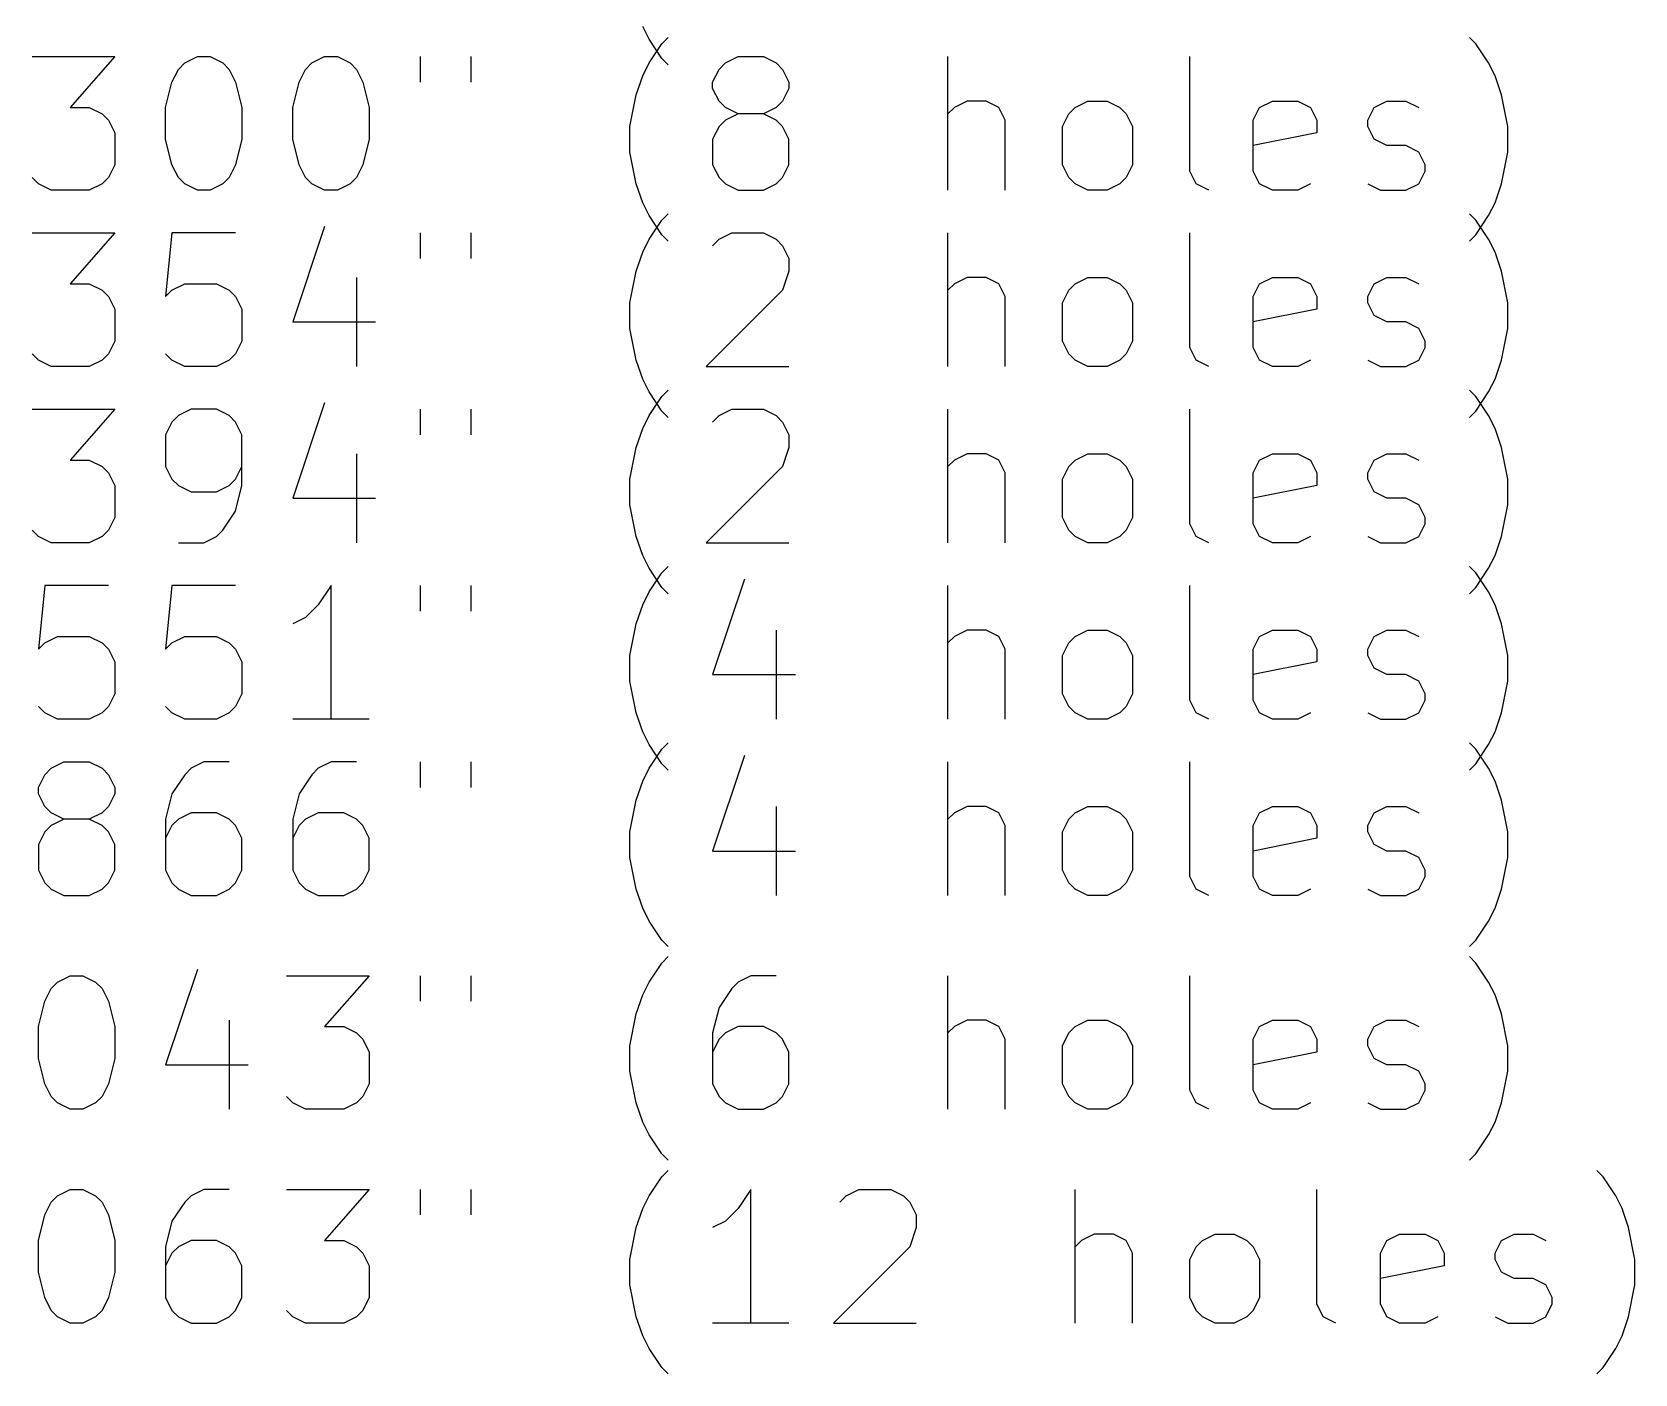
# Model space of a CAD drawing. Extents: x -31 to 357, y -149 to 35.
# Drawn here: x -2.38 to 21.62, y -148.95 to -128.86 of the extents above; entities that cross this region are included whole.
import ezdxf

# ---------------------------------------------------------------- set-up
doc = ezdxf.new("R2010")
doc.units = 0
doc.layers.add('BLACK', color=7, linetype='CONTINUOUS')

msp = doc.modelspace()

# ---------------------------------------------------------------- linework, layer by layer
at = {"layer": 'BLACK', "linetype": 'CONTINUOUS'}
for p, q in [((6.85833, -128.966), (6.76309, -128.776)), ((7.04881, -129.252), (6.85833, -128.966)), ((6.85833, -129.32), (7.04881, -129.035)), ((7.04881, -129.035), (7.14405, -128.939)), ((19.2393, -129.035), (19.144, -128.939)), ((19.4298, -129.32), (19.2393, -129.035)), ((-2.37976, -129.225), (-1.14167, -129.225)), ((-1.14167, -129.225), (-1.80833, -129.987)), ((-0.18929, -129.416), (-0.09405, -129.32)), ((-0.09405, -129.32), (0.09643, -129.225)), ((0.09643, -129.225), (0.2869, -129.225)), ((0.2869, -129.225), (0.47738, -129.32)), ((0.47738, -129.32), (0.57262, -129.416)), ((1.71548, -129.416), (1.81071, -129.32)), ((1.81071, -129.32), (2.00119, -129.225)), ((2.00119, -129.225), (2.19167, -129.225)), ((2.19167, -129.225), (2.38214, -129.32)), ((2.38214, -129.32), (2.47738, -129.416)), ((3.42976, -129.225), (3.42976, -129.606)), ((4.19167, -129.225), (4.19167, -129.606)), ((6.76309, -129.511), (6.85833, -129.32)), ((7.14405, -129.347), (7.04881, -129.252)), ((7.90595, -129.416), (8.00119, -129.32)), ((8.00119, -129.32), (8.19167, -129.225)), ((8.19167, -129.225), (8.57262, -129.225)), ((8.57262, -129.225), (8.76309, -129.32)), ((8.76309, -129.32), (8.85833, -129.416)), ((11.3345, -131.225), (11.3345, -129.225)), ((14.9536, -130.939), (14.9536, -129.225)), ((19.525, -129.511), (19.4298, -129.32)), ((-0.28452, -129.606), (-0.18929, -129.416)), ((0.57262, -129.416), (0.66786, -129.606)), ((1.62024, -129.606), (1.71548, -129.416)), ((2.47738, -129.416), (2.57262, -129.606)), ((6.66786, -129.797), (6.76309, -129.511)), ((7.81071, -129.606), (7.90595, -129.416)), ((8.85833, -129.416), (8.95357, -129.606)), ((19.6202, -129.797), (19.525, -129.511)), ((-0.37976, -129.987), (-0.28452, -129.606)), ((0.66786, -129.606), (0.76309, -129.987)), ((1.525, -129.987), (1.62024, -129.606)), ((2.57262, -129.606), (2.66786, -129.987)), ((6.57262, -130.273), (6.66786, -129.797)), ((7.81071, -129.701), (7.81071, -129.606)), ((7.90595, -129.892), (7.81071, -129.701)), ((8.95357, -129.701), (8.85833, -129.892)), ((8.95357, -129.606), (8.95357, -129.701)), ((19.7155, -130.273), (19.6202, -129.797)), ((-1.80833, -129.987), (-1.52262, -129.987)), ((-1.52262, -129.987), (-1.33214, -130.082)), ((-0.37976, -130.463), (-0.37976, -129.987)), ((0.76309, -129.987), (0.76309, -130.463)), ((1.525, -130.463), (1.525, -129.987)), ((2.66786, -129.987), (2.66786, -130.463)), ((8.00119, -129.987), (7.90595, -129.892)), ((8.19167, -130.082), (8.00119, -129.987)), ((8.76309, -129.987), (8.57262, -130.082)), ((8.85833, -129.892), (8.76309, -129.987)), ((11.4298, -129.987), (11.3345, -130.082)), ((11.6202, -129.892), (11.4298, -129.987)), ((11.906, -129.892), (11.6202, -129.892)), ((12.0964, -129.987), (11.906, -129.892)), ((12.1917, -130.177), (12.0964, -129.987)), ((13.144, -130.082), (13.2393, -129.987)), ((13.2393, -129.987), (13.4298, -129.892)), ((13.4298, -129.892), (13.7155, -129.892)), ((13.7155, -129.892), (13.906, -129.987)), ((13.906, -129.987), (14.0012, -130.082)), ((15.906, -130.177), (16.0012, -129.987)), ((16.0012, -129.987), (16.1917, -129.892)), ((16.1917, -129.892), (16.5726, -129.892)), ((16.5726, -129.892), (16.7631, -129.987)), ((16.7631, -129.987), (16.8583, -130.177)), ((17.6202, -130.177), (17.7155, -129.987)), ((17.7155, -129.987), (17.906, -129.892)), ((17.906, -129.892), (18.1917, -129.892)), ((18.1917, -129.892), (18.3821, -129.987)), ((-1.33214, -130.082), (-1.2369, -130.177)), ((-1.2369, -130.177), (-1.14167, -130.368)), ((6.57262, -130.654), (6.57262, -130.273)), ((7.90595, -130.273), (7.81071, -130.463)), ((8.00119, -130.177), (7.90595, -130.273)), ((8.19167, -130.082), (8.00119, -130.177)), ((8.57262, -130.082), (8.19167, -130.082)), ((8.76309, -130.177), (8.57262, -130.082)), ((8.85833, -130.273), (8.76309, -130.177)), ((8.95357, -130.463), (8.85833, -130.273)), ((12.1917, -131.225), (12.1917, -130.177)), ((13.0488, -130.273), (13.144, -130.082)), ((13.0488, -130.844), (13.0488, -130.273)), ((14.0012, -130.082), (14.0964, -130.273)), ((14.0964, -130.273), (14.0964, -130.844)), ((15.906, -130.939), (15.906, -130.177)), ((16.8583, -130.177), (16.8583, -130.368)), ((17.6202, -130.273), (17.6202, -130.177)), ((17.7155, -130.463), (17.6202, -130.273)), ((19.7155, -130.654), (19.7155, -130.273)), ((-1.14167, -130.368), (-1.14167, -130.844)), ((-0.28452, -130.844), (-0.37976, -130.463)), ((0.76309, -130.463), (0.66786, -130.844)), ((1.62024, -130.844), (1.525, -130.463)), ((2.66786, -130.463), (2.57262, -130.844)), ((7.81071, -130.463), (7.81071, -130.844)), ((8.95357, -130.844), (8.95357, -130.463)), ((16.8583, -130.368), (15.906, -130.558)), ((17.906, -130.558), (17.7155, -130.463)), ((18.1917, -130.558), (17.906, -130.558)), ((18.3821, -130.654), (18.1917, -130.558)), ((6.66786, -131.13), (6.57262, -130.654)), ((18.4774, -130.844), (18.3821, -130.654)), ((19.6202, -131.13), (19.7155, -130.654)), ((-2.28452, -131.13), (-2.37976, -131.035)), ((-1.2369, -131.035), (-1.33214, -131.13)), ((-1.14167, -130.844), (-1.2369, -131.035)), ((-0.18929, -131.035), (-0.28452, -130.844)), ((-0.09405, -131.13), (-0.18929, -131.035)), ((0.57262, -131.035), (0.47738, -131.13)), ((0.66786, -130.844), (0.57262, -131.035)), ((1.71548, -131.035), (1.62024, -130.844)), ((1.81071, -131.13), (1.71548, -131.035)), ((2.47738, -131.035), (2.38214, -131.13)), ((2.57262, -130.844), (2.47738, -131.035)), ((7.81071, -130.844), (7.90595, -131.035)), ((7.90595, -131.035), (8.00119, -131.13)), ((8.76309, -131.13), (8.85833, -131.035)), ((8.85833, -131.035), (8.95357, -130.844)), ((13.144, -131.035), (13.0488, -130.844)), ((13.2393, -131.13), (13.144, -131.035)), ((14.0012, -131.035), (13.906, -131.13)), ((14.0964, -130.844), (14.0012, -131.035)), ((15.0488, -131.13), (14.9536, -130.939)), ((16.0012, -131.13), (15.906, -130.939)), ((18.3821, -131.13), (18.4774, -130.939)), ((18.4774, -130.939), (18.4774, -130.844)), ((-2.09405, -131.225), (-2.28452, -131.13)), ((-1.52262, -131.225), (-2.09405, -131.225)), ((-1.33214, -131.13), (-1.52262, -131.225)), ((0.09643, -131.225), (-0.09405, -131.13)), ((0.2869, -131.225), (0.09643, -131.225)), ((0.47738, -131.13), (0.2869, -131.225)), ((2.00119, -131.225), (1.81071, -131.13)), ((2.19167, -131.225), (2.00119, -131.225)), ((2.38214, -131.13), (2.19167, -131.225)), ((6.76309, -131.416), (6.66786, -131.13)), ((8.00119, -131.13), (8.19167, -131.225)), ((8.19167, -131.225), (8.57262, -131.225)), ((8.57262, -131.225), (8.76309, -131.13)), ((13.4298, -131.225), (13.2393, -131.13)), ((13.7155, -131.225), (13.4298, -131.225)), ((13.906, -131.13), (13.7155, -131.225)), ((15.2393, -131.225), (15.0488, -131.13)), ((16.1917, -131.225), (16.0012, -131.13)), ((16.5726, -131.225), (16.1917, -131.225)), ((16.7631, -131.13), (16.5726, -131.225)), ((17.6202, -131.13), (17.8107, -131.225)), ((17.8107, -131.225), (18.1917, -131.225)), ((18.1917, -131.225), (18.3821, -131.13)), ((19.525, -131.416), (19.6202, -131.13)), ((6.85833, -131.606), (6.76309, -131.416)), ((19.4298, -131.606), (19.525, -131.416)), ((7.04881, -131.892), (6.85833, -131.606)), ((6.85833, -131.96), (7.04881, -131.675)), ((7.04881, -131.675), (7.14405, -131.579)), ((19.2393, -131.675), (19.144, -131.579)), ((19.2393, -131.892), (19.4298, -131.606)), ((19.4298, -131.96), (19.2393, -131.675)), ((-2.37976, -131.865), (-1.14167, -131.865)), ((-1.14167, -131.865), (-1.80833, -132.627)), ((-0.28452, -131.865), (-0.37976, -132.817)), ((0.66786, -131.865), (-0.28452, -131.865)), ((2.00119, -131.77), (1.525, -133.198)), ((3.42976, -131.865), (3.42976, -132.246)), ((4.19167, -131.865), (4.19167, -132.246)), ((6.76309, -132.151), (6.85833, -131.96)), ((7.14405, -131.987), (7.04881, -131.892)), ((7.81071, -132.056), (7.90595, -131.96)), ((7.90595, -131.96), (8.09643, -131.865)), ((8.09643, -131.865), (8.57262, -131.865)), ((8.57262, -131.865), (8.76309, -131.96)), ((8.76309, -131.96), (8.85833, -132.056)), ((11.3345, -133.865), (11.3345, -131.865)), ((14.9536, -133.579), (14.9536, -131.865)), ((19.144, -131.987), (19.2393, -131.892)), ((19.525, -132.151), (19.4298, -131.96)), ((6.66786, -132.437), (6.76309, -132.151)), ((8.85833, -132.056), (8.95357, -132.246)), ((19.6202, -132.437), (19.525, -132.151)), ((6.57262, -132.913), (6.66786, -132.437)), ((8.95357, -132.437), (8.85833, -132.722)), ((8.95357, -132.246), (8.95357, -132.437)), ((19.7155, -132.913), (19.6202, -132.437)), ((-1.80833, -132.627), (-1.52262, -132.627)), ((-1.52262, -132.627), (-1.33214, -132.722)), ((-0.28452, -132.722), (-0.09405, -132.627)), ((-0.09405, -132.627), (0.38214, -132.627)), ((0.38214, -132.627), (0.57262, -132.722)), ((2.47738, -132.532), (2.47738, -133.865)), ((11.4298, -132.627), (11.3345, -132.722)), ((11.6202, -132.532), (11.4298, -132.627)), ((11.906, -132.532), (11.6202, -132.532)), ((12.0964, -132.627), (11.906, -132.532)), ((12.1917, -132.817), (12.0964, -132.627)), ((13.144, -132.722), (13.2393, -132.627)), ((13.2393, -132.627), (13.4298, -132.532)), ((13.4298, -132.532), (13.7155, -132.532)), ((13.7155, -132.532), (13.906, -132.627)), ((13.906, -132.627), (14.0012, -132.722)), ((15.906, -132.817), (16.0012, -132.627)), ((16.0012, -132.627), (16.1917, -132.532)), ((16.1917, -132.532), (16.5726, -132.532)), ((16.5726, -132.532), (16.7631, -132.627)), ((16.7631, -132.627), (16.8583, -132.817)), ((17.6202, -132.817), (17.7155, -132.627)), ((17.7155, -132.627), (17.906, -132.532)), ((17.906, -132.532), (18.1917, -132.532)), ((18.1917, -132.532), (18.3821, -132.627)), ((-1.33214, -132.722), (-1.2369, -132.817)), ((-1.2369, -132.817), (-1.14167, -133.008)), ((-0.37976, -132.817), (-0.28452, -132.722)), ((0.57262, -132.722), (0.66786, -132.817)), ((0.66786, -132.817), (0.76309, -133.008)), ((6.57262, -133.294), (6.57262, -132.913)), ((8.85833, -132.722), (7.71548, -133.865)), ((12.1917, -133.865), (12.1917, -132.817)), ((13.0488, -132.913), (13.144, -132.722)), ((13.0488, -133.484), (13.0488, -132.913)), ((14.0012, -132.722), (14.0964, -132.913)), ((14.0964, -132.913), (14.0964, -133.484)), ((15.906, -133.579), (15.906, -132.817)), ((16.8583, -132.817), (16.8583, -133.008)), ((17.6202, -132.913), (17.6202, -132.817)), ((17.7155, -133.103), (17.6202, -132.913)), ((19.7155, -133.294), (19.7155, -132.913)), ((-1.14167, -133.008), (-1.14167, -133.484)), ((0.76309, -133.008), (0.76309, -133.484)), ((1.525, -133.198), (2.76309, -133.198)), ((16.8583, -133.008), (15.906, -133.198)), ((17.906, -133.198), (17.7155, -133.103)), ((18.1917, -133.198), (17.906, -133.198)), ((18.3821, -133.294), (18.1917, -133.198)), ((6.66786, -133.77), (6.57262, -133.294)), ((18.4774, -133.484), (18.3821, -133.294)), ((19.6202, -133.77), (19.7155, -133.294)), ((-2.28452, -133.77), (-2.37976, -133.675)), ((-1.2369, -133.675), (-1.33214, -133.77)), ((-1.14167, -133.484), (-1.2369, -133.675)), ((-0.28452, -133.77), (-0.37976, -133.675)), ((0.66786, -133.675), (0.57262, -133.77)), ((0.76309, -133.484), (0.66786, -133.675)), ((13.144, -133.675), (13.0488, -133.484)), ((13.2393, -133.77), (13.144, -133.675)), ((14.0012, -133.675), (13.906, -133.77)), ((14.0964, -133.484), (14.0012, -133.675)), ((15.0488, -133.77), (14.9536, -133.579)), ((16.0012, -133.77), (15.906, -133.579)), ((18.3821, -133.77), (18.4774, -133.579)), ((18.4774, -133.579), (18.4774, -133.484)), ((-2.09405, -133.865), (-2.28452, -133.77)), ((-1.52262, -133.865), (-2.09405, -133.865)), ((-1.33214, -133.77), (-1.52262, -133.865)), ((-0.09405, -133.865), (-0.28452, -133.77)), ((0.38214, -133.865), (-0.09405, -133.865)), ((0.57262, -133.77), (0.38214, -133.865)), ((6.76309, -134.056), (6.66786, -133.77)), ((7.71548, -133.865), (8.95357, -133.865)), ((13.4298, -133.865), (13.2393, -133.77)), ((13.7155, -133.865), (13.4298, -133.865)), ((13.906, -133.77), (13.7155, -133.865)), ((15.2393, -133.865), (15.0488, -133.77)), ((16.1917, -133.865), (16.0012, -133.77)), ((16.5726, -133.865), (16.1917, -133.865)), ((16.7631, -133.77), (16.5726, -133.865)), ((17.6202, -133.77), (17.8107, -133.865)), ((17.8107, -133.865), (18.1917, -133.865)), ((18.1917, -133.865), (18.3821, -133.77)), ((19.525, -134.056), (19.6202, -133.77)), ((6.85833, -134.246), (6.76309, -134.056)), ((19.4298, -134.246), (19.525, -134.056)), ((7.04881, -134.532), (6.85833, -134.246)), ((6.85833, -134.6), (7.04881, -134.315)), ((7.04881, -134.315), (7.14405, -134.219)), ((19.2393, -134.315), (19.144, -134.219)), ((19.2393, -134.532), (19.4298, -134.246)), ((19.4298, -134.6), (19.2393, -134.315)), ((-2.37976, -134.505), (-1.14167, -134.505)), ((-1.14167, -134.505), (-1.80833, -135.267)), ((-0.18929, -134.6), (-0.28452, -134.696)), ((0.00119, -134.505), (-0.18929, -134.6)), ((0.38214, -134.505), (0.00119, -134.505)), ((0.57262, -134.6), (0.38214, -134.505)), ((0.66786, -134.696), (0.57262, -134.6)), ((2.00119, -134.41), (1.525, -135.838)), ((3.42976, -134.505), (3.42976, -134.886)), ((4.19167, -134.505), (4.19167, -134.886)), ((6.76309, -134.791), (6.85833, -134.6)), ((7.14405, -134.627), (7.04881, -134.532)), ((7.81071, -134.696), (7.90595, -134.6)), ((7.90595, -134.6), (8.09643, -134.505)), ((8.09643, -134.505), (8.57262, -134.505)), ((8.57262, -134.505), (8.76309, -134.6)), ((8.76309, -134.6), (8.85833, -134.696)), ((11.3345, -136.505), (11.3345, -134.505)), ((14.9536, -136.219), (14.9536, -134.505)), ((19.144, -134.627), (19.2393, -134.532)), ((19.525, -134.791), (19.4298, -134.6)), ((-0.28452, -134.696), (-0.37976, -134.886)), ((0.76309, -134.886), (0.66786, -134.696)), ((6.66786, -135.077), (6.76309, -134.791)), ((8.85833, -134.696), (8.95357, -134.886)), ((19.6202, -135.077), (19.525, -134.791)), ((-0.37976, -134.886), (-0.37976, -135.362)), ((0.76309, -135.648), (0.76309, -134.886)), ((6.57262, -135.553), (6.66786, -135.077)), ((8.95357, -135.077), (8.85833, -135.362)), ((8.95357, -134.886), (8.95357, -135.077)), ((19.7155, -135.553), (19.6202, -135.077)), ((-1.80833, -135.267), (-1.52262, -135.267)), ((-1.52262, -135.267), (-1.33214, -135.362)), ((2.47738, -135.172), (2.47738, -136.505)), ((11.4298, -135.267), (11.3345, -135.362)), ((11.6202, -135.172), (11.4298, -135.267)), ((11.906, -135.172), (11.6202, -135.172)), ((12.0964, -135.267), (11.906, -135.172)), ((12.1917, -135.457), (12.0964, -135.267)), ((13.144, -135.362), (13.2393, -135.267)), ((13.2393, -135.267), (13.4298, -135.172)), ((13.4298, -135.172), (13.7155, -135.172)), ((13.7155, -135.172), (13.906, -135.267)), ((13.906, -135.267), (14.0012, -135.362)), ((15.906, -135.457), (16.0012, -135.267)), ((16.0012, -135.267), (16.1917, -135.172)), ((16.1917, -135.172), (16.5726, -135.172)), ((16.5726, -135.172), (16.7631, -135.267)), ((16.7631, -135.267), (16.8583, -135.457)), ((17.6202, -135.457), (17.7155, -135.267)), ((17.7155, -135.267), (17.906, -135.172)), ((17.906, -135.172), (18.1917, -135.172)), ((18.1917, -135.172), (18.3821, -135.267)), ((-1.33214, -135.362), (-1.2369, -135.457)), ((-1.2369, -135.457), (-1.14167, -135.648)), ((-0.37976, -135.362), (-0.28452, -135.553)), ((-0.28452, -135.553), (-0.18929, -135.648)), ((0.57262, -135.648), (0.66786, -135.553)), ((0.66786, -135.553), (0.76309, -135.362)), ((6.57262, -135.934), (6.57262, -135.553)), ((8.85833, -135.362), (7.71548, -136.505)), ((12.1917, -136.505), (12.1917, -135.457)), ((13.0488, -135.553), (13.144, -135.362)), ((13.0488, -136.124), (13.0488, -135.553)), ((14.0012, -135.362), (14.0964, -135.553)), ((14.0964, -135.553), (14.0964, -136.124)), ((15.906, -136.219), (15.906, -135.457)), ((16.8583, -135.457), (16.8583, -135.648)), ((17.6202, -135.553), (17.6202, -135.457)), ((17.7155, -135.743), (17.6202, -135.553)), ((19.7155, -135.934), (19.7155, -135.553)), ((-1.14167, -135.648), (-1.14167, -136.124)), ((-0.18929, -135.648), (0.00119, -135.743)), ((0.00119, -135.743), (0.38214, -135.743)), ((0.38214, -135.743), (0.57262, -135.648)), ((0.66786, -136.029), (0.76309, -135.648)), ((1.525, -135.838), (2.76309, -135.838)), ((16.8583, -135.648), (15.906, -135.838)), ((17.906, -135.838), (17.7155, -135.743)), ((18.1917, -135.838), (17.906, -135.838)), ((18.3821, -135.934), (18.1917, -135.838)), ((0.47738, -136.315), (0.66786, -136.029)), ((6.66786, -136.41), (6.57262, -135.934)), ((18.4774, -136.124), (18.3821, -135.934)), ((19.6202, -136.41), (19.7155, -135.934)), ((-2.28452, -136.41), (-2.37976, -136.315)), ((-1.2369, -136.315), (-1.33214, -136.41)), ((-1.14167, -136.124), (-1.2369, -136.315)), ((0.38214, -136.41), (0.47738, -136.315)), ((13.144, -136.315), (13.0488, -136.124)), ((13.2393, -136.41), (13.144, -136.315)), ((14.0012, -136.315), (13.906, -136.41)), ((14.0964, -136.124), (14.0012, -136.315)), ((15.0488, -136.41), (14.9536, -136.219)), ((16.0012, -136.41), (15.906, -136.219)), ((18.3821, -136.41), (18.4774, -136.219)), ((18.4774, -136.219), (18.4774, -136.124)), ((-2.09405, -136.505), (-2.28452, -136.41)), ((-1.52262, -136.505), (-2.09405, -136.505)), ((-1.33214, -136.41), (-1.52262, -136.505)), ((-0.18929, -136.505), (0.19167, -136.505)), ((0.19167, -136.505), (0.38214, -136.41)), ((6.76309, -136.696), (6.66786, -136.41)), ((7.71548, -136.505), (8.95357, -136.505)), ((13.4298, -136.505), (13.2393, -136.41)), ((13.7155, -136.505), (13.4298, -136.505)), ((13.906, -136.41), (13.7155, -136.505)), ((15.2393, -136.505), (15.0488, -136.41)), ((16.1917, -136.505), (16.0012, -136.41)), ((16.5726, -136.505), (16.1917, -136.505)), ((16.7631, -136.41), (16.5726, -136.505)), ((17.6202, -136.41), (17.8107, -136.505)), ((17.8107, -136.505), (18.1917, -136.505)), ((18.1917, -136.505), (18.3821, -136.41)), ((19.525, -136.696), (19.6202, -136.41)), ((6.85833, -136.886), (6.76309, -136.696)), ((19.4298, -136.886), (19.525, -136.696)), ((7.04881, -137.172), (6.85833, -136.886)), ((6.85833, -137.24), (7.04881, -136.955)), ((7.04881, -136.955), (7.14405, -136.859)), ((19.2393, -136.955), (19.144, -136.859)), ((19.2393, -137.172), (19.4298, -136.886)), ((19.4298, -137.24), (19.2393, -136.955)), ((-2.18928, -137.145), (-2.28452, -138.097)), ((-1.2369, -137.145), (-2.18928, -137.145)), ((-0.28452, -137.145), (-0.37976, -138.097)), ((0.66786, -137.145), (-0.28452, -137.145)), ((2.09643, -137.145), (1.90595, -137.431)), ((2.09643, -139.145), (2.09643, -137.145)), ((3.42976, -137.145), (3.42976, -137.526)), ((4.19167, -137.145), (4.19167, -137.526)), ((6.76309, -137.431), (6.85833, -137.24)), ((7.14405, -137.267), (7.04881, -137.172)), ((8.2869, -137.05), (7.81071, -138.478)), ((11.3345, -139.145), (11.3345, -137.145)), ((14.9536, -138.859), (14.9536, -137.145)), ((19.144, -137.267), (19.2393, -137.172)), ((19.525, -137.431), (19.4298, -137.24)), ((1.90595, -137.431), (1.71548, -137.621)), ((6.66786, -137.717), (6.76309, -137.431)), ((19.6202, -137.717), (19.525, -137.431)), ((1.71548, -137.621), (1.525, -137.717)), ((6.57262, -138.193), (6.66786, -137.717)), ((19.7155, -138.193), (19.6202, -137.717)), ((-2.18928, -138.002), (-1.99881, -137.907)), ((-1.99881, -137.907), (-1.52262, -137.907)), ((-1.52262, -137.907), (-1.33214, -138.002)), ((-0.28452, -138.002), (-0.09405, -137.907)), ((-0.09405, -137.907), (0.38214, -137.907)), ((0.38214, -137.907), (0.57262, -138.002)), ((8.76309, -137.812), (8.76309, -139.145)), ((11.4298, -137.907), (11.3345, -138.002)), ((11.6202, -137.812), (11.4298, -137.907)), ((11.906, -137.812), (11.6202, -137.812)), ((12.0964, -137.907), (11.906, -137.812)), ((12.1917, -138.097), (12.0964, -137.907)), ((13.144, -138.002), (13.2393, -137.907)), ((13.2393, -137.907), (13.4298, -137.812)), ((13.4298, -137.812), (13.7155, -137.812)), ((13.7155, -137.812), (13.906, -137.907)), ((13.906, -137.907), (14.0012, -138.002)), ((15.906, -138.097), (16.0012, -137.907)), ((16.0012, -137.907), (16.1917, -137.812)), ((16.1917, -137.812), (16.5726, -137.812)), ((16.5726, -137.812), (16.7631, -137.907)), ((16.7631, -137.907), (16.8583, -138.097)), ((17.6202, -138.097), (17.7155, -137.907)), ((17.7155, -137.907), (17.906, -137.812)), ((17.906, -137.812), (18.1917, -137.812)), ((18.1917, -137.812), (18.3821, -137.907)), ((-2.28452, -138.097), (-2.18928, -138.002)), ((-1.33214, -138.002), (-1.2369, -138.097)), ((-1.2369, -138.097), (-1.14167, -138.288)), ((-0.37976, -138.097), (-0.28452, -138.002)), ((0.57262, -138.002), (0.66786, -138.097)), ((0.66786, -138.097), (0.76309, -138.288)), ((6.57262, -138.574), (6.57262, -138.193)), ((12.1917, -139.145), (12.1917, -138.097)), ((13.0488, -138.193), (13.144, -138.002)), ((13.0488, -138.764), (13.0488, -138.193)), ((14.0012, -138.002), (14.0964, -138.193)), ((14.0964, -138.193), (14.0964, -138.764)), ((15.906, -138.859), (15.906, -138.097)), ((16.8583, -138.097), (16.8583, -138.288)), ((17.6202, -138.193), (17.6202, -138.097)), ((17.7155, -138.383), (17.6202, -138.193)), ((19.7155, -138.574), (19.7155, -138.193)), ((-1.14167, -138.288), (-1.14167, -138.764)), ((0.76309, -138.288), (0.76309, -138.764)), ((7.81071, -138.478), (9.04881, -138.478)), ((16.8583, -138.288), (15.906, -138.478)), ((17.906, -138.478), (17.7155, -138.383)), ((18.1917, -138.478), (17.906, -138.478)), ((18.3821, -138.574), (18.1917, -138.478)), ((6.66786, -139.05), (6.57262, -138.574)), ((18.4774, -138.764), (18.3821, -138.574)), ((19.6202, -139.05), (19.7155, -138.574)), ((-2.18928, -139.05), (-2.28452, -138.955)), ((-1.2369, -138.955), (-1.33214, -139.05)), ((-1.14167, -138.764), (-1.2369, -138.955)), ((-0.28452, -139.05), (-0.37976, -138.955)), ((0.66786, -138.955), (0.57262, -139.05)), ((0.76309, -138.764), (0.66786, -138.955)), ((13.144, -138.955), (13.0488, -138.764)), ((13.2393, -139.05), (13.144, -138.955)), ((14.0012, -138.955), (13.906, -139.05)), ((14.0964, -138.764), (14.0012, -138.955)), ((15.0488, -139.05), (14.9536, -138.859)), ((16.0012, -139.05), (15.906, -138.859)), ((18.3821, -139.05), (18.4774, -138.859)), ((18.4774, -138.859), (18.4774, -138.764)), ((-1.99881, -139.145), (-2.18928, -139.05)), ((-1.52262, -139.145), (-1.99881, -139.145)), ((-1.33214, -139.05), (-1.52262, -139.145)), ((-0.09405, -139.145), (-0.28452, -139.05)), ((0.38214, -139.145), (-0.09405, -139.145)), ((0.57262, -139.05), (0.38214, -139.145)), ((2.66786, -139.145), (1.525, -139.145)), ((6.76309, -139.336), (6.66786, -139.05)), ((13.4298, -139.145), (13.2393, -139.05)), ((13.7155, -139.145), (13.4298, -139.145)), ((13.906, -139.05), (13.7155, -139.145)), ((15.2393, -139.145), (15.0488, -139.05)), ((16.1917, -139.145), (16.0012, -139.05)), ((16.5726, -139.145), (16.1917, -139.145)), ((16.7631, -139.05), (16.5726, -139.145)), ((17.6202, -139.05), (17.8107, -139.145)), ((17.8107, -139.145), (18.1917, -139.145)), ((18.1917, -139.145), (18.3821, -139.05)), ((19.525, -139.336), (19.6202, -139.05)), ((6.85833, -139.526), (6.76309, -139.336)), ((19.4298, -139.526), (19.525, -139.336)), ((7.04881, -139.812), (6.85833, -139.526)), ((6.85833, -139.88), (7.04881, -139.595)), ((7.04881, -139.595), (7.14405, -139.499)), ((19.2393, -139.595), (19.144, -139.499)), ((19.2393, -139.812), (19.4298, -139.526)), ((19.4298, -139.88), (19.2393, -139.595)), ((-2.18928, -139.976), (-2.09405, -139.88)), ((-2.09405, -139.88), (-1.90357, -139.785)), ((-1.90357, -139.785), (-1.52262, -139.785)), ((-1.52262, -139.785), (-1.33214, -139.88)), ((-1.33214, -139.88), (-1.2369, -139.976)), ((0.00119, -139.88), (-0.09405, -139.976)), ((0.19167, -139.785), (0.00119, -139.88)), ((0.57262, -139.785), (0.19167, -139.785)), ((1.90595, -139.88), (1.81071, -139.976)), ((2.09643, -139.785), (1.90595, -139.88)), ((2.47738, -139.785), (2.09643, -139.785)), ((3.42976, -139.785), (3.42976, -140.166)), ((4.19167, -139.785), (4.19167, -140.166)), ((6.76309, -140.071), (6.85833, -139.88)), ((7.14405, -139.907), (7.04881, -139.812)), ((8.2869, -139.69), (7.81071, -141.118)), ((11.3345, -141.785), (11.3345, -139.785)), ((14.9536, -141.499), (14.9536, -139.785)), ((19.144, -139.907), (19.2393, -139.812)), ((19.525, -140.071), (19.4298, -139.88)), ((-2.28452, -140.166), (-2.18928, -139.976)), ((-1.2369, -139.976), (-1.14167, -140.166)), ((-0.09405, -139.976), (-0.28452, -140.261)), ((1.81071, -139.976), (1.62024, -140.261)), ((6.66786, -140.357), (6.76309, -140.071)), ((19.6202, -140.357), (19.525, -140.071)), ((-2.28452, -140.261), (-2.28452, -140.166)), ((-2.18928, -140.452), (-2.28452, -140.261)), ((-1.14167, -140.261), (-1.2369, -140.452)), ((-1.14167, -140.166), (-1.14167, -140.261)), ((-0.28452, -140.261), (-0.37976, -140.642)), ((1.62024, -140.261), (1.525, -140.642)), ((6.57262, -140.833), (6.66786, -140.357)), ((19.7155, -140.833), (19.6202, -140.357)), ((-2.09405, -140.547), (-2.18928, -140.452)), ((-1.90357, -140.642), (-2.09405, -140.547)), ((-1.33214, -140.547), (-1.52262, -140.642)), ((-1.2369, -140.452), (-1.33214, -140.547)), ((0.00119, -140.547), (-0.18929, -140.642)), ((0.38214, -140.547), (0.00119, -140.547)), ((0.57262, -140.642), (0.38214, -140.547)), ((1.90595, -140.547), (1.71548, -140.642)), ((2.2869, -140.547), (1.90595, -140.547)), ((2.47738, -140.642), (2.2869, -140.547)), ((8.76309, -140.452), (8.76309, -141.785)), ((11.4298, -140.547), (11.3345, -140.642)), ((11.6202, -140.452), (11.4298, -140.547)), ((11.906, -140.452), (11.6202, -140.452)), ((12.0964, -140.547), (11.906, -140.452)), ((12.1917, -140.737), (12.0964, -140.547)), ((13.144, -140.642), (13.2393, -140.547)), ((13.2393, -140.547), (13.4298, -140.452)), ((13.4298, -140.452), (13.7155, -140.452)), ((13.7155, -140.452), (13.906, -140.547)), ((13.906, -140.547), (14.0012, -140.642)), ((15.906, -140.737), (16.0012, -140.547)), ((16.0012, -140.547), (16.1917, -140.452)), ((16.1917, -140.452), (16.5726, -140.452)), ((16.5726, -140.452), (16.7631, -140.547)), ((16.7631, -140.547), (16.8583, -140.737)), ((17.6202, -140.737), (17.7155, -140.547)), ((17.7155, -140.547), (17.906, -140.452)), ((17.906, -140.452), (18.1917, -140.452)), ((18.1917, -140.452), (18.3821, -140.547)), ((-2.18928, -140.833), (-2.28452, -141.023)), ((-2.09405, -140.737), (-2.18928, -140.833)), ((-1.90357, -140.642), (-2.09405, -140.737)), ((-1.52262, -140.642), (-1.90357, -140.642)), ((-1.33214, -140.737), (-1.52262, -140.642)), ((-1.2369, -140.833), (-1.33214, -140.737)), ((-1.14167, -141.023), (-1.2369, -140.833)), ((-0.37976, -140.642), (-0.37976, -141.404)), ((-0.28452, -140.737), (-0.37976, -140.928)), ((-0.18929, -140.642), (-0.28452, -140.737)), ((0.66786, -140.737), (0.57262, -140.642)), ((0.76309, -140.928), (0.66786, -140.737)), ((1.525, -140.642), (1.525, -141.404)), ((1.62024, -140.737), (1.525, -140.928)), ((1.71548, -140.642), (1.62024, -140.737)), ((2.57262, -140.737), (2.47738, -140.642)), ((2.66786, -140.928), (2.57262, -140.737)), ((6.57262, -141.214), (6.57262, -140.833)), ((12.1917, -141.785), (12.1917, -140.737)), ((13.0488, -140.833), (13.144, -140.642)), ((13.0488, -141.404), (13.0488, -140.833)), ((14.0012, -140.642), (14.0964, -140.833)), ((14.0964, -140.833), (14.0964, -141.404)), ((15.906, -141.499), (15.906, -140.737)), ((16.8583, -140.737), (16.8583, -140.928)), ((17.6202, -140.833), (17.6202, -140.737)), ((17.7155, -141.023), (17.6202, -140.833)), ((19.7155, -141.214), (19.7155, -140.833)), ((-2.28452, -141.023), (-2.28452, -141.404)), ((-1.14167, -141.404), (-1.14167, -141.023)), ((0.76309, -141.404), (0.76309, -140.928)), ((2.66786, -141.404), (2.66786, -140.928)), ((7.81071, -141.118), (9.04881, -141.118)), ((16.8583, -140.928), (15.906, -141.118)), ((17.906, -141.118), (17.7155, -141.023)), ((18.1917, -141.118), (17.906, -141.118)), ((18.3821, -141.214), (18.1917, -141.118)), ((6.66786, -141.69), (6.57262, -141.214)), ((18.4774, -141.404), (18.3821, -141.214)), ((19.6202, -141.69), (19.7155, -141.214)), ((-2.28452, -141.404), (-2.18928, -141.595)), ((-2.18928, -141.595), (-2.09405, -141.69)), ((-1.33214, -141.69), (-1.2369, -141.595)), ((-1.2369, -141.595), (-1.14167, -141.404)), ((-0.37976, -141.404), (-0.28452, -141.595)), ((-0.28452, -141.595), (-0.18929, -141.69)), ((0.57262, -141.69), (0.66786, -141.595)), ((0.66786, -141.595), (0.76309, -141.404)), ((1.525, -141.404), (1.62024, -141.595)), ((1.62024, -141.595), (1.71548, -141.69)), ((2.47738, -141.69), (2.57262, -141.595)), ((2.57262, -141.595), (2.66786, -141.404)), ((13.144, -141.595), (13.0488, -141.404)), ((13.2393, -141.69), (13.144, -141.595)), ((14.0012, -141.595), (13.906, -141.69)), ((14.0964, -141.404), (14.0012, -141.595)), ((15.0488, -141.69), (14.9536, -141.499)), ((16.0012, -141.69), (15.906, -141.499)), ((18.3821, -141.69), (18.4774, -141.499)), ((18.4774, -141.499), (18.4774, -141.404)), ((-2.09405, -141.69), (-1.90357, -141.785)), ((-1.90357, -141.785), (-1.52262, -141.785)), ((-1.52262, -141.785), (-1.33214, -141.69)), ((-0.18929, -141.69), (0.00119, -141.785)), ((0.00119, -141.785), (0.38214, -141.785)), ((0.38214, -141.785), (0.57262, -141.69)), ((1.71548, -141.69), (1.90595, -141.785)), ((1.90595, -141.785), (2.2869, -141.785)), ((2.2869, -141.785), (2.47738, -141.69)), ((6.76309, -141.976), (6.66786, -141.69)), ((13.4298, -141.785), (13.2393, -141.69)), ((13.7155, -141.785), (13.4298, -141.785)), ((13.906, -141.69), (13.7155, -141.785)), ((15.2393, -141.785), (15.0488, -141.69)), ((16.1917, -141.785), (16.0012, -141.69)), ((16.5726, -141.785), (16.1917, -141.785)), ((16.7631, -141.69), (16.5726, -141.785)), ((17.6202, -141.69), (17.8107, -141.785)), ((17.8107, -141.785), (18.1917, -141.785)), ((18.1917, -141.785), (18.3821, -141.69)), ((19.525, -141.976), (19.6202, -141.69)), ((6.85833, -142.166), (6.76309, -141.976)), ((19.4298, -142.166), (19.525, -141.976)), ((7.04881, -142.452), (6.85833, -142.166)), ((19.2393, -142.452), (19.4298, -142.166)), ((7.14405, -142.547), (7.04881, -142.452)), ((19.144, -142.547), (19.2393, -142.452)), ((6.85833, -143.08), (7.04881, -142.795)), ((7.04881, -142.795), (7.14405, -142.699)), ((19.2393, -142.795), (19.144, -142.699)), ((19.4298, -143.08), (19.2393, -142.795)), ((-1.99881, -143.08), (-1.80833, -142.985)), ((-1.80833, -142.985), (-1.61786, -142.985)), ((-1.61786, -142.985), (-1.42738, -143.08)), ((0.09643, -142.89), (-0.37976, -144.318)), ((1.42976, -142.985), (2.66786, -142.985)), ((2.66786, -142.985), (2.00119, -143.747)), ((3.42976, -142.985), (3.42976, -143.366)), ((4.19167, -142.985), (4.19167, -143.366)), ((8.38214, -142.985), (8.19167, -143.08)), ((8.76309, -142.985), (8.38214, -142.985)), ((11.3345, -144.985), (11.3345, -142.985)), ((14.9536, -144.699), (14.9536, -142.985)), ((-2.18928, -143.366), (-2.09405, -143.176)), ((-2.09405, -143.176), (-1.99881, -143.08)), ((-1.42738, -143.08), (-1.33214, -143.176)), ((-1.33214, -143.176), (-1.2369, -143.366)), ((6.66786, -143.557), (6.76309, -143.271)), ((6.76309, -143.271), (6.85833, -143.08)), ((8.09643, -143.176), (7.90595, -143.461)), ((8.19167, -143.08), (8.09643, -143.176)), ((19.525, -143.271), (19.4298, -143.08)), ((19.6202, -143.557), (19.525, -143.271)), ((-2.28452, -143.747), (-2.18928, -143.366)), ((-1.2369, -143.366), (-1.14167, -143.747)), ((7.90595, -143.461), (7.81071, -143.842)), ((-2.28452, -144.223), (-2.28452, -143.747)), ((-1.14167, -143.747), (-1.14167, -144.223)), ((0.57262, -143.652), (0.57262, -144.985)), ((2.00119, -143.747), (2.2869, -143.747)), ((2.2869, -143.747), (2.47738, -143.842)), ((6.57262, -144.033), (6.66786, -143.557)), ((8.19167, -143.747), (8.00119, -143.842)), ((8.57262, -143.747), (8.19167, -143.747)), ((8.76309, -143.842), (8.57262, -143.747)), ((11.4298, -143.747), (11.3345, -143.842)), ((11.6202, -143.652), (11.4298, -143.747)), ((11.906, -143.652), (11.6202, -143.652)), ((12.0964, -143.747), (11.906, -143.652)), ((12.1917, -143.937), (12.0964, -143.747)), ((13.144, -143.842), (13.2393, -143.747)), ((13.2393, -143.747), (13.4298, -143.652)), ((13.4298, -143.652), (13.7155, -143.652)), ((13.7155, -143.652), (13.906, -143.747)), ((13.906, -143.747), (14.0012, -143.842)), ((15.906, -143.937), (16.0012, -143.747)), ((16.0012, -143.747), (16.1917, -143.652)), ((16.1917, -143.652), (16.5726, -143.652)), ((16.5726, -143.652), (16.7631, -143.747)), ((16.7631, -143.747), (16.8583, -143.937)), ((17.6202, -143.937), (17.7155, -143.747)), ((17.7155, -143.747), (17.906, -143.652)), ((17.906, -143.652), (18.1917, -143.652)), ((18.1917, -143.652), (18.3821, -143.747)), ((19.7155, -144.033), (19.6202, -143.557)), ((2.47738, -143.842), (2.57262, -143.937)), ((2.57262, -143.937), (2.66786, -144.128)), ((7.81071, -143.842), (7.81071, -144.604)), ((7.90595, -143.937), (7.81071, -144.128)), ((8.00119, -143.842), (7.90595, -143.937)), ((8.85833, -143.937), (8.76309, -143.842)), ((8.95357, -144.128), (8.85833, -143.937)), ((12.1917, -144.985), (12.1917, -143.937)), ((13.0488, -144.033), (13.144, -143.842)), ((14.0012, -143.842), (14.0964, -144.033)), ((15.906, -144.699), (15.906, -143.937)), ((16.8583, -143.937), (16.8583, -144.128)), ((17.6202, -144.033), (17.6202, -143.937)), ((-2.18928, -144.604), (-2.28452, -144.223)), ((-1.14167, -144.223), (-1.2369, -144.604)), ((2.66786, -144.128), (2.66786, -144.604)), ((6.57262, -144.414), (6.57262, -144.033)), ((8.95357, -144.604), (8.95357, -144.128)), ((13.0488, -144.604), (13.0488, -144.033)), ((14.0964, -144.033), (14.0964, -144.604)), ((16.8583, -144.128), (15.906, -144.318)), ((17.7155, -144.223), (17.6202, -144.033)), ((17.906, -144.318), (17.7155, -144.223)), ((19.7155, -144.414), (19.7155, -144.033)), ((-0.37976, -144.318), (0.85833, -144.318)), ((6.66786, -144.89), (6.57262, -144.414)), ((18.1917, -144.318), (17.906, -144.318)), ((18.3821, -144.414), (18.1917, -144.318)), ((18.4774, -144.604), (18.3821, -144.414)), ((19.6202, -144.89), (19.7155, -144.414)), ((-2.09405, -144.795), (-2.18928, -144.604)), ((-1.2369, -144.604), (-1.33214, -144.795)), ((2.66786, -144.604), (2.57262, -144.795)), ((7.81071, -144.604), (7.90595, -144.795)), ((8.85833, -144.795), (8.95357, -144.604)), ((13.144, -144.795), (13.0488, -144.604)), ((14.0964, -144.604), (14.0012, -144.795)), ((15.0488, -144.89), (14.9536, -144.699)), ((16.0012, -144.89), (15.906, -144.699)), ((18.3821, -144.89), (18.4774, -144.699)), ((18.4774, -144.699), (18.4774, -144.604)), ((-1.99881, -144.89), (-2.09405, -144.795)), ((-1.80833, -144.985), (-1.99881, -144.89)), ((-1.42738, -144.89), (-1.61786, -144.985)), ((-1.33214, -144.795), (-1.42738, -144.89)), ((1.525, -144.89), (1.42976, -144.795)), ((1.71548, -144.985), (1.525, -144.89)), ((2.47738, -144.89), (2.2869, -144.985)), ((2.57262, -144.795), (2.47738, -144.89)), ((6.76309, -145.176), (6.66786, -144.89)), ((7.90595, -144.795), (8.00119, -144.89)), ((8.00119, -144.89), (8.19167, -144.985)), ((8.57262, -144.985), (8.76309, -144.89)), ((8.76309, -144.89), (8.85833, -144.795)), ((13.2393, -144.89), (13.144, -144.795)), ((13.4298, -144.985), (13.2393, -144.89)), ((13.906, -144.89), (13.7155, -144.985)), ((14.0012, -144.795), (13.906, -144.89)), ((15.2393, -144.985), (15.0488, -144.89)), ((16.1917, -144.985), (16.0012, -144.89)), ((16.7631, -144.89), (16.5726, -144.985)), ((17.6202, -144.89), (17.8107, -144.985)), ((18.1917, -144.985), (18.3821, -144.89)), ((19.525, -145.176), (19.6202, -144.89)), ((-1.61786, -144.985), (-1.80833, -144.985)), ((2.2869, -144.985), (1.71548, -144.985)), ((6.85833, -145.366), (6.76309, -145.176)), ((8.19167, -144.985), (8.57262, -144.985)), ((13.7155, -144.985), (13.4298, -144.985)), ((16.5726, -144.985), (16.1917, -144.985)), ((17.8107, -144.985), (18.1917, -144.985)), ((19.4298, -145.366), (19.525, -145.176)), ((7.04881, -145.652), (6.85833, -145.366)), ((19.2393, -145.652), (19.4298, -145.366)), ((7.14405, -145.747), (7.04881, -145.652)), ((19.144, -145.747), (19.2393, -145.652)), ((7.04881, -145.995), (7.14405, -145.899)), ((21.144, -145.995), (21.0488, -145.899)), ((6.85833, -146.28), (7.04881, -145.995)), ((21.3345, -146.28), (21.144, -145.995)), ((-2.18928, -146.566), (-2.09405, -146.376)), ((-2.09405, -146.376), (-1.99881, -146.28)), ((-1.99881, -146.28), (-1.80833, -146.185)), ((-1.80833, -146.185), (-1.61786, -146.185)), ((-1.61786, -146.185), (-1.42738, -146.28)), ((-1.42738, -146.28), (-1.33214, -146.376)), ((-1.33214, -146.376), (-1.2369, -146.566)), ((-0.09405, -146.376), (-0.28452, -146.661)), ((0.00119, -146.28), (-0.09405, -146.376)), ((0.19167, -146.185), (0.00119, -146.28)), ((0.57262, -146.185), (0.19167, -146.185)), ((1.42976, -146.185), (2.66786, -146.185)), ((2.66786, -146.185), (2.00119, -146.947)), ((3.42976, -146.185), (3.42976, -146.566)), ((4.19167, -146.185), (4.19167, -146.566)), ((6.76309, -146.471), (6.85833, -146.28)), ((8.38214, -146.185), (8.19167, -146.471)), ((8.38214, -148.185), (8.38214, -146.185)), ((9.71548, -146.376), (9.81071, -146.28)), ((9.81071, -146.28), (10.0012, -146.185)), ((10.0012, -146.185), (10.4774, -146.185)), ((10.4774, -146.185), (10.6679, -146.28)), ((10.6679, -146.28), (10.7631, -146.376)), ((10.7631, -146.376), (10.8583, -146.566)), ((13.2393, -148.185), (13.2393, -146.185)), ((16.8583, -147.899), (16.8583, -146.185)), ((21.4298, -146.471), (21.3345, -146.28)), ((-2.28452, -146.947), (-2.18928, -146.566)), ((-1.2369, -146.566), (-1.14167, -146.947)), ((6.66786, -146.757), (6.76309, -146.471)), ((8.19167, -146.471), (8.00119, -146.661)), ((10.8583, -146.566), (10.8583, -146.757)), ((21.525, -146.757), (21.4298, -146.471)), ((-0.28452, -146.661), (-0.37976, -147.042)), ((6.57262, -147.233), (6.66786, -146.757)), ((8.00119, -146.661), (7.81071, -146.757)), ((10.8583, -146.757), (10.7631, -147.042)), ((13.525, -146.852), (13.3345, -146.947)), ((13.8107, -146.852), (13.525, -146.852)), ((14.0012, -146.947), (13.8107, -146.852)), ((15.144, -146.947), (15.3345, -146.852)), ((15.3345, -146.852), (15.6202, -146.852)), ((15.6202, -146.852), (15.8107, -146.947)), ((17.906, -146.947), (18.0964, -146.852)), ((18.0964, -146.852), (18.4774, -146.852)), ((18.4774, -146.852), (18.6679, -146.947)), ((19.6202, -146.947), (19.8107, -146.852)), ((19.8107, -146.852), (20.0964, -146.852)), ((20.0964, -146.852), (20.2869, -146.947)), ((21.6202, -147.233), (21.525, -146.757)), ((-2.28452, -147.423), (-2.28452, -146.947)), ((-1.14167, -146.947), (-1.14167, -147.423)), ((-0.37976, -147.042), (-0.37976, -147.804)), ((-0.18929, -147.042), (-0.28452, -147.137)), ((0.00119, -146.947), (-0.18929, -147.042)), ((0.38214, -146.947), (0.00119, -146.947)), ((0.57262, -147.042), (0.38214, -146.947)), ((0.66786, -147.137), (0.57262, -147.042)), ((2.00119, -146.947), (2.2869, -146.947)), ((2.2869, -146.947), (2.47738, -147.042)), ((2.47738, -147.042), (2.57262, -147.137)), ((10.7631, -147.042), (9.62024, -148.185)), ((13.3345, -146.947), (13.2393, -147.042)), ((14.0964, -147.137), (14.0012, -146.947)), ((14.9536, -147.233), (15.0488, -147.042)), ((15.0488, -147.042), (15.144, -146.947)), ((15.8107, -146.947), (15.906, -147.042)), ((15.906, -147.042), (16.0012, -147.233)), ((17.8107, -147.137), (17.906, -146.947)), ((18.6679, -146.947), (18.7631, -147.137)), ((19.525, -147.137), (19.6202, -146.947)), ((-0.28452, -147.137), (-0.37976, -147.328)), ((0.76309, -147.328), (0.66786, -147.137)), ((0.76309, -147.804), (0.76309, -147.328)), ((2.57262, -147.137), (2.66786, -147.328)), ((2.66786, -147.328), (2.66786, -147.804)), ((6.57262, -147.614), (6.57262, -147.233)), ((14.0964, -148.185), (14.0964, -147.137)), ((14.9536, -147.804), (14.9536, -147.233)), ((16.0012, -147.233), (16.0012, -147.804)), ((17.8107, -147.899), (17.8107, -147.137)), ((18.7631, -147.328), (17.8107, -147.518)), ((18.7631, -147.137), (18.7631, -147.328)), ((19.525, -147.233), (19.525, -147.137)), ((19.6202, -147.423), (19.525, -147.233)), ((21.6202, -147.614), (21.6202, -147.233)), ((-2.18928, -147.804), (-2.28452, -147.423)), ((-1.14167, -147.423), (-1.2369, -147.804)), ((19.8107, -147.518), (19.6202, -147.423)), ((20.0964, -147.518), (19.8107, -147.518)), ((20.2869, -147.614), (20.0964, -147.518)), ((-2.09405, -147.995), (-2.18928, -147.804)), ((-1.2369, -147.804), (-1.33214, -147.995)), ((-0.37976, -147.804), (-0.28452, -147.995)), ((0.66786, -147.995), (0.76309, -147.804)), ((2.66786, -147.804), (2.57262, -147.995)), ((6.66786, -148.09), (6.57262, -147.614)), ((15.0488, -147.995), (14.9536, -147.804)), ((16.0012, -147.804), (15.906, -147.995)), ((20.3821, -147.804), (20.2869, -147.614)), ((20.3821, -147.899), (20.3821, -147.804)), ((21.525, -148.09), (21.6202, -147.614)), ((-1.99881, -148.09), (-2.09405, -147.995)), ((-1.33214, -147.995), (-1.42738, -148.09)), ((-0.28452, -147.995), (-0.18929, -148.09)), ((0.57262, -148.09), (0.66786, -147.995)), ((1.525, -148.09), (1.42976, -147.995)), ((2.57262, -147.995), (2.47738, -148.09)), ((15.144, -148.09), (15.0488, -147.995)), ((15.906, -147.995), (15.8107, -148.09)), ((16.9536, -148.09), (16.8583, -147.899)), ((17.906, -148.09), (17.8107, -147.899)), ((20.2869, -148.09), (20.3821, -147.899)), ((-1.80833, -148.185), (-1.99881, -148.09)), ((-1.61786, -148.185), (-1.80833, -148.185)), ((-1.42738, -148.09), (-1.61786, -148.185)), ((-0.18929, -148.09), (0.00119, -148.185)), ((0.00119, -148.185), (0.38214, -148.185)), ((0.38214, -148.185), (0.57262, -148.09)), ((1.71548, -148.185), (1.525, -148.09)), ((2.2869, -148.185), (1.71548, -148.185)), ((2.47738, -148.09), (2.2869, -148.185)), ((6.76309, -148.376), (6.66786, -148.09)), ((8.95357, -148.185), (7.81071, -148.185)), ((9.62024, -148.185), (10.8583, -148.185)), ((15.3345, -148.185), (15.144, -148.09)), ((15.6202, -148.185), (15.3345, -148.185)), ((15.8107, -148.09), (15.6202, -148.185)), ((17.144, -148.185), (16.9536, -148.09)), ((18.0964, -148.185), (17.906, -148.09)), ((18.4774, -148.185), (18.0964, -148.185)), ((18.6679, -148.09), (18.4774, -148.185)), ((19.525, -148.09), (19.7155, -148.185)), ((19.7155, -148.185), (20.0964, -148.185)), ((20.0964, -148.185), (20.2869, -148.09)), ((21.4298, -148.376), (21.525, -148.09)), ((6.85833, -148.566), (6.76309, -148.376)), ((21.3345, -148.566), (21.4298, -148.376)), ((7.04881, -148.852), (6.85833, -148.566)), ((21.144, -148.852), (21.3345, -148.566)), ((7.14405, -148.947), (7.04881, -148.852)), ((21.0488, -148.947), (21.144, -148.852))]:
    msp.add_line(p, q, dxfattribs=at)

doc.saveas('drawing.dxf')
